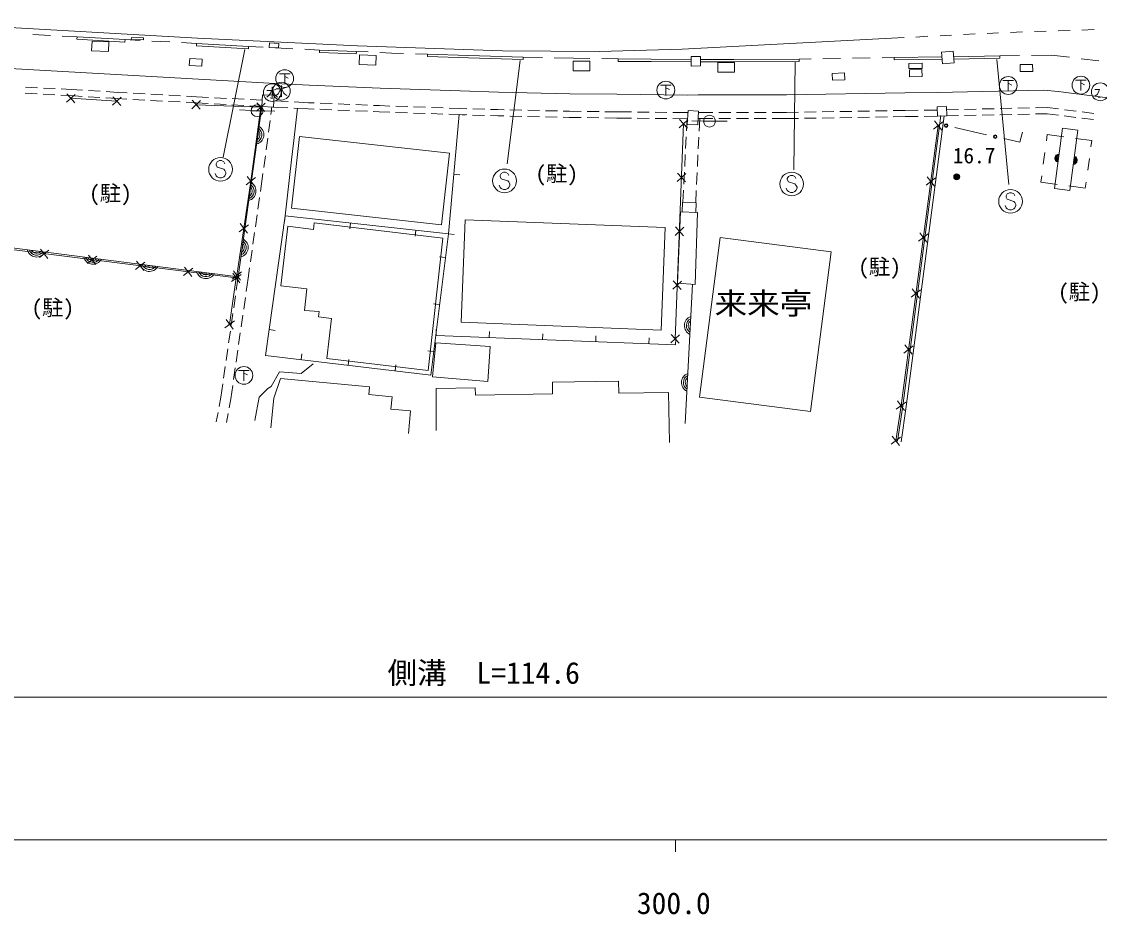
# Model space of a CAD drawing. Units: millimetres, scale not verified. Extents: x 40000 to 680000, y 20000 to 380000.
# Drawn here: x 312822 to 403754, y 198715 to 274038 of the extents above; entities that cross this region are included whole.
import ezdxf
from ezdxf.enums import TextEntityAlignment as Align

# ---------------------------------------------------------------- set-up
doc = ezdxf.new("R2010")
doc.units = ezdxf.units.MM
doc.header["$LTSCALE"] = 1000
for name, color, linetype, lineweight in [('M-BGD', 7, 'Continuous', 13), ('M-BGD-EXST', 7, 'Continuous', 13), ('M-BMK-OTRS', 5, 'Continuous', 13), ('M-STR-HTXT', 7, 'Continuous', 13), ('M-STR-STRC', 7, 'Continuous', 13), ('M-TTL-BAND', 7, 'Continuous', 13)]:
    doc.layers.add(name, color=color, linetype=linetype, lineweight=lineweight)
doc.layers.add('M-BMK-HTXT', color=7, linetype='Continuous')
doc.styles.add('ＭＳ ゴシック', font='')
doc.styles.get('ＭＳ ゴシック').set_extended_font_data('MS Gothic')

msp = doc.modelspace()

# ---------------------------------------------------------------- linework, layer by layer
at = {"layer": 'M-BGD'}
for p, q in [((313761, 272953), (315259, 272871)), ((316258, 272817), (317506, 272749)), ((317506, 272749), (317494, 272549)), ((317494, 272549), (321548, 272313)), ((317506, 272749), (321559, 272513)), ((321559, 272513), (321548, 272313)), ((321559, 272513), (322825, 272447)), ((323824, 272395), (325322, 272318)), ((326321, 272266), (327586, 272201)), ((327586, 272201), (327574, 272001)), ((331955, 271742), (327574, 272001)), ((331967, 271942), (327586, 272201)), ((331967, 271942), (331955, 271742)), ((333215, 271878), (331967, 271942)), ((335711, 271749), (334213, 271826)), ((337957, 271633), (336710, 271698)), ((337957, 271633), (337950, 271433)), ((341061, 271318), (337950, 271433)), ((341068, 271518), (337957, 271633)), ((341068, 271518), (341061, 271318)), ((342051, 271474), (341068, 271518)), ((344032, 271384), (343050, 271428)), ((345057, 271351), (344032, 271384)), ((347081, 271285), (346056, 271318)), ((347081, 271285), (347074, 271085)), ((355143, 271041), (355137, 270841)), ((356768, 271009), (355143, 271041)), ((359392, 270957), (357767, 270989)), ((386429, 270998), (385420, 270982)), ((390457, 271061), (386429, 270998)), ((386429, 270998), (386432, 270798)), ((395351, 271137), (391450, 271076)), ((397023, 271167), (395351, 271137)), ((395351, 271137), (395354, 270937)), ((399695, 271214), (398023, 271184)), ((401219, 271026), (399695, 271214)), ((360775, 270930), (359392, 270957)), ((363158, 270882), (361775, 270910)), ((363158, 270882), (363157, 270682)), ((379421, 270886), (378412, 270870)), ((378412, 270870), (378413, 270670)), ((381920, 270926), (380421, 270902)), ((384420, 270966), (382920, 270942)), ((390472, 270861), (386432, 270798)), ((395354, 270937), (391464, 270876)), ((403700, 270719), (402212, 270903)), ((313164, 268508), (314162, 268456)), ((314662, 268430), (315660, 268377)), ((316160, 268351), (317019, 268306)), ((317019, 268306), (317965, 268247)), ((313135, 267989), (314134, 267937)), ((314633, 267910), (315632, 267858)), ((316131, 267832), (316989, 267787)), ((317350, 267896), (316601, 267234)), ((316644, 267940), (317306, 267190)), ((316975, 267565), (320863, 267325)), ((316989, 267787), (317935, 267728)), ((318434, 267697), (319432, 267636)), ((318464, 268216), (319462, 268155)), ((319931, 267605), (320876, 267546)), ((319961, 268124), (320907, 268066)), ((321237, 267656), (320488, 266994)), ((320532, 267700), (321194, 266950)), ((320876, 267546), (321715, 267500)), ((320907, 268066), (321745, 268019)), ((322214, 267473), (323213, 267417)), ((322244, 267992), (323242, 267937)), ((323712, 267390), (324711, 267335)), ((323741, 267909), (324740, 267854)), ((325239, 267826), (326238, 267771)), ((326737, 267744), (327575, 267697)), ((327181, 266686), (327915, 267365)), ((327888, 266658), (327209, 267393)), ((327575, 267697), (328602, 267642)), ((329101, 267615), (330100, 267561)), ((330599, 267534), (331598, 267480)), ((332097, 267452), (333125, 267397)), ((334116, 267348), (335318, 267285)), ((325210, 267307), (326208, 267252)), ((326708, 267224), (327546, 267178)), ((327546, 267178), (328575, 267122)), ((329074, 267095), (330072, 267041)), ((330572, 267014), (331570, 266960)), ((332196, 266542), (331197, 266594)), ((332070, 266933), (333098, 266878)), ((332195, 266516), (333195, 266516)), ((332631, 266474), (333365, 267153)), ((333338, 266447), (332658, 267181)), ((333195, 266505), (334194, 266482)), ((333947, 266836), (333859, 266187)), ((334089, 266829), (335293, 266766)), ((335792, 266739), (336995, 266676)), ((335817, 267259), (337019, 267195)), ((336995, 266676), (337499, 266655)), ((337019, 267195), (337521, 267174)), ((337999, 266634), (338998, 266592)), ((338021, 267153), (339020, 267112)), ((339497, 266571), (340496, 266529)), ((339520, 267091), (340519, 267049)), ((340996, 266508), (341995, 266467)), ((341018, 267028), (342017, 266986)), ((342495, 266446), (342999, 266425)), ((342517, 266965), (343019, 266944)), ((343019, 266944), (343896, 266913)), ((344396, 266896), (345395, 266860)), ((345895, 266842), (346894, 266807)), ((347394, 266789), (348393, 266754)), ((348893, 266736), (349770, 266705)), ((349770, 266705), (350391, 266687)), ((350891, 266672), (351891, 266642)), ((352390, 266627), (353012, 266608)), ((353012, 266608), (353526, 266596)), ((354026, 266585), (355026, 266562)), ((355525, 266551), (356525, 266528)), ((357025, 266516), (358025, 266493)), ((358525, 266482), (359039, 266470)), ((359039, 266470), (360037, 266458)), ((360537, 266452), (361537, 266439)), ((362037, 266433), (363035, 266421)), ((380360, 266422), (381359, 266439)), ((381859, 266447), (382859, 266464)), ((383359, 266472), (384359, 266489)), ((384859, 266497), (385859, 266513)), ((386359, 266522), (387351, 266538)), ((387351, 266538), (388464, 266553)), ((388964, 266560), (390077, 266575)), ((390865, 266599), (391867, 266621)), ((392367, 266632), (393367, 266654)), ((393867, 266665), (394867, 266687)), ((395366, 266698), (396366, 266720)), ((396866, 266731), (397866, 266753)), ((398366, 266764), (399368, 266786)), ((399368, 266786), (400313, 266665)), ((400809, 266602), (401801, 266475)), ((333792, 265692), (333657, 264701)), ((342999, 266425), (343877, 266394)), ((344377, 266376), (345376, 266341)), ((345876, 266323), (346876, 266287)), ((347375, 266270), (348375, 266234)), ((348830, 256126), (349753, 266185)), ((348874, 266217), (349753, 266185)), ((349753, 266185), (350251, 266140)), ((349753, 266185), (350251, 266140)), ((349753, 266185), (350376, 266167)), ((350876, 266152), (351875, 266122)), ((352375, 266107), (352998, 266088)), ((352998, 266088), (353515, 266077)), ((354014, 266065), (355014, 266042)), ((355514, 266031), (356514, 266008)), ((357014, 265996), (358013, 265973)), ((358513, 265962), (359030, 265950)), ((359030, 265950), (360029, 265938)), ((360529, 265932), (361529, 265920)), ((362029, 265913), (363029, 265901)), ((363029, 265901), (364268, 265889)), ((363035, 266421), (364272, 266409)), ((364768, 265884), (365768, 265874)), ((364772, 266404), (365772, 266394)), ((366268, 265869), (367268, 265859)), ((366272, 266389), (367271, 266379)), ((367768, 265854), (369008, 265841)), ((367771, 266374), (369008, 266361)), ((369039, 265755), (368305, 265076)), ((369011, 265049), (368332, 265783)), ((368919, 264815), (368970, 265841)), ((369008, 266361), (369038, 266361)), ((369008, 265841), (369011, 265841)), ((370356, 265646), (369356, 265670)), ((369902, 265847), (371137, 265848)), ((369928, 266367), (371148, 266368)), ((370032, 265847), (369982, 264794)), ((370356, 265635), (371356, 265635)), ((371356, 265639), (372355, 265648)), ((371637, 265849), (372637, 265849)), ((371648, 266369), (372648, 266369)), ((373137, 265850), (374137, 265850)), ((373148, 266370), (374148, 266370)), ((374637, 265851), (375637, 265851)), ((374648, 266371), (375648, 266371)), ((376137, 265852), (377372, 265853)), ((376148, 266372), (377367, 266373)), ((377367, 266373), (378360, 266389)), ((377372, 265853), (378366, 265869)), ((378860, 266397), (379860, 266414)), ((378866, 265877), (379866, 265894)), ((380366, 265902), (381366, 265919)), ((381866, 265927), (382865, 265944)), ((383365, 265952), (384365, 265969)), ((384865, 265977), (385865, 265993)), ((386365, 266002), (387359, 266018)), ((387359, 266018), (388474, 266033)), ((388974, 266040), (390089, 266055)), ((390553, 265568), (389759, 264960)), ((390460, 264867), (389852, 265661)), ((390879, 266079), (391860, 266101)), ((392360, 266112), (393360, 266134)), ((393860, 266145), (394860, 266167)), ((395360, 266178), (396359, 266200)), ((396859, 266211), (397859, 266233)), ((398359, 266244), (399341, 266266)), ((399341, 266266), (400286, 266145)), ((400782, 266081), (401774, 265954)), ((402270, 265891), (403262, 265764)), ((402297, 266412), (403289, 266285)), ((368672, 265416), (367960, 247266)), ((394229, 264492), (391548, 265097)), ((397255, 264694), (397032, 263860)), ((333590, 264206), (333456, 263215)), ((368843, 263317), (368893, 264315)), ((369958, 264294), (369911, 263295)), ((397032, 263860), (395692, 264162)), ((399285, 263985), (399356, 264505)), ((399356, 264505), (400736, 264317)), ((401727, 264182), (403107, 263994)), ((403107, 263994), (403036, 263473)), ((368768, 261819), (368818, 262817)), ((369887, 262796), (369839, 261797)), ((399015, 262003), (399150, 262994)), ((333388, 262719), (333254, 261728)), ((402901, 262482), (402766, 261492)), ((331856, 260974), (332462, 260179)), ((333187, 261233), (333099, 260584)), ((349291, 261156), (349789, 261110)), ((368861, 261218), (368127, 260539)), ((368833, 260511), (368155, 261245)), ((368692, 260320), (368742, 261319)), ((369815, 261298), (369768, 260299)), ((398809, 260491), (398880, 261012)), ((331761, 260274), (332556, 260880)), ((333099, 260584), (332974, 259700)), ((389925, 260844), (389131, 260236)), ((389832, 260143), (389224, 260937)), ((400189, 260303), (398809, 260491)), ((402560, 259980), (401180, 260168)), ((402631, 260501), (402560, 259980)), ((332904, 259205), (332764, 258215)), ((368615, 258794), (368667, 259821)), ((369744, 259799), (369694, 258746)), ((332694, 257720), (332554, 256730)), ((335047, 257648), (333725, 248054)), ((335047, 257648), (334992, 257151)), ((331173, 256297), (331975, 256893)), ((331275, 256996), (331872, 256194)), ((340560, 257039), (340505, 256542)), ((346073, 256430), (346018, 255933)), ((350248, 257324), (349906, 248679)), ((350248, 257324), (367125, 256656)), ((367125, 256656), (366783, 248011)), ((368683, 256680), (367949, 256002)), ((368656, 255974), (367977, 256708)), ((332484, 256235), (332344, 255245)), ((348830, 256126), (349328, 256081)), ((389297, 256119), (388503, 255512)), ((389203, 255418), (388596, 256213)), ((315118, 254758), (314328, 254145)), ((314417, 254847), (315030, 254057)), ((332274, 254749), (332134, 253759)), ((319171, 254248), (318381, 253635)), ((318470, 254336), (319083, 253546)), ((323224, 253737), (322434, 253124)), ((322523, 253826), (323136, 253036)), ((348581, 254141), (348085, 254203)), ((327278, 253227), (326488, 252613)), ((326576, 253315), (327189, 252525)), ((330588, 252315), (331390, 252911)), ((331236, 252009), (330636, 252810)), ((330690, 253014), (331287, 252212)), ((332064, 253264), (331939, 252380)), ((331336, 252709), (330536, 252110)), ((330936, 251384), (331097, 252498)), ((331939, 252380), (331776, 251257)), ((368505, 252143), (367771, 251464)), ((368478, 251436), (367799, 252171)), ((369423, 251880), (368808, 240124)), ((388668, 251395), (387874, 250787)), ((388575, 250694), (387967, 251488)), ((330721, 249900), (330864, 250889)), ((331705, 250762), (331562, 249772)), ((348083, 250172), (347587, 250234)), ((330507, 248415), (330650, 249405)), ((331490, 249277), (331347, 248288)), ((330775, 248793), (329975, 248193)), ((330675, 248093), (330075, 248893)), ((349906, 248679), (366783, 248011)), ((330292, 246931), (330435, 247920)), ((331276, 247793), (331133, 246803)), ((333725, 248054), (334220, 247983)), ((347788, 247556), (347808, 248056)), ((352278, 247379), (352298, 247879)), ((356768, 247202), (356788, 247701)), ((361258, 247024), (361278, 247524)), ((365748, 246847), (365768, 247346)), ((368327, 247606), (367593, 246927)), ((368300, 246899), (367621, 247633)), ((330078, 245446), (330221, 246436)), ((388040, 246670), (387246, 246063)), ((387947, 245970), (387339, 246764)), ((331061, 246308), (330918, 245318)), ((336402, 245517), (336461, 246014)), ((340374, 245045), (340433, 245542)), ((347585, 246203), (347089, 246265)), ((329864, 243961), (330007, 244951)), ((330847, 244824), (330704, 243834)), ((344346, 244573), (344405, 245069)), ((329631, 242352), (329792, 243467)), ((330632, 243339), (330470, 242216)), ((329486, 241556), (329631, 242352)), ((330470, 242216), (330332, 241456)), ((387416, 241940), (386613, 241344)), ((387313, 241241), (386717, 242044)), ((329252, 240268), (329397, 241064)), ((330243, 240964), (330105, 240204)), ((386978, 238971), (386175, 238375)), ((386875, 238272), (386278, 239075))]:
    msp.add_line(p, q, dxfattribs=at)
for points in [[(320144, 271501), (318733, 271567), (318771, 272388), (320183, 272322)], [(323104, 272669), (323100, 272487), (322080, 272513), (322085, 272694)], [(334515, 272200), (334494, 271815), (333720, 271857), (333741, 272242)], [(341299, 270415), (341337, 271234), (342742, 271169), (342704, 270351)], [(370087, 271096), (370103, 270295), (369320, 270279), (369304, 271080)], [(391417, 271527), (391489, 270544), (390500, 270472), (390428, 271455)], [(328035, 270276), (326973, 270335), (327006, 270931), (328067, 270872)], [(360761, 269872), (359361, 269886), (359369, 270697), (360769, 270683)], [(372954, 270586), (372954, 269775), (371563, 269775), (371563, 270585)], [(388787, 270519), (388794, 270092), (387685, 270073), (387677, 270500)], [(398121, 269819), (397074, 269811), (397070, 270404), (398117, 270412)], [(381234, 269093), (381213, 269668), (382254, 269706), (382275, 269130)], [(387742, 269382), (387725, 269955), (388768, 269987), (388785, 269413)], [(333098, 266878), (334089, 266829), (334138, 267815), (333146, 267864)], [(368987, 265359), (369046, 266527), (369934, 266482), (369875, 265314)], [(390089, 266055), (390879, 266079), (390854, 266872), (390064, 266848)], [(401248, 259791), (401929, 264883), (400635, 265056), (399954, 259964)], [(348910, 262944), (348236, 256886), (335606, 258292), (336280, 264349)], [(368577, 258796), (369736, 258744), (369700, 257935), (368541, 257987)], [(368161, 251959), (369642, 251866), (369857, 257922), (368400, 257973)], [(335299, 256770), (337455, 256506), (337516, 257053), (348368, 255754), (347117, 244597), (338573, 245621), (338963, 248982), (337886, 249119), (337936, 249570), (336690, 249671), (336893, 251480), (334701, 251742)], [(379372, 241137), (370002, 242358), (371758, 255832), (381128, 254611)], [(347490, 244079), (352153, 243663), (352356, 246619), (347773, 246942)]]:
    msp.add_lwpolyline(points, close=True, dxfattribs=at)
for points in [[(355137, 270841), (350525, 270968), (347074, 271085)], [(355143, 271041), (350532, 271168), (347081, 271285)], [(369313, 270628), (369288, 270628), (365944, 270661), (363157, 270682)], [(369309, 270828), (369289, 270828), (365946, 270861), (363158, 270882)], [(378412, 270870), (372913, 270836), (370092, 270830)], [(378413, 270670), (372914, 270636), (370096, 270630)], [(306519, 255641), (331097, 252498), (333098, 266878)], [(330989, 252613), (332159, 260577), (332998, 266814), (327548, 267026)], [(336112, 266722), (335795, 264015), (335606, 262363), (335047, 257648)], [(390368, 266112), (387163, 241619), (386722, 238633)], [(390666, 266073), (387460, 241578), (387019, 238589)], [(390156, 265264), (387015, 241642), (386576, 238673)], [(335047, 257648), (348830, 256126), (347336, 244217), (333412, 245873), (333725, 248054)], [(306617, 255473), (330936, 252410), (330375, 248493)], [(368023, 247264), (367993, 246758), (347788, 247556)], [(333590, 243075), (333876, 243252), (334576, 244488), (336419, 244351), (337421, 245161)], [(333855, 239772), (334093, 242254), (334660, 243913), (342170, 243237), (342109, 242583), (344078, 242394), (343978, 241351), (345636, 241192), (345453, 239278)], [(332498, 240387), (332857, 242352), (333590, 243075)], [(347805, 239542), (347795, 243086), (351102, 243130), (351112, 242532), (357624, 242620), (357606, 243617), (363185, 243693), (363203, 242696), (367399, 242753), (367473, 238533)]]:
    msp.add_lwpolyline(points, dxfattribs=at)
for centre, radius in [((332695, 266516), 500), ((370856, 265635), 500), ((390817, 265262), 150), ((390817, 265262), 120), ((390817, 265262), 100), ((394960, 264327), 150), ((394960, 264327), 120), ((394960, 264327), 100), ((391714, 260942), 250), ((391714, 260942), 204), ((391714, 260942), 159), ((391714, 260942), 114), ((391714, 260942), 68.2), ((391714, 260942), 22.7)]:
    msp.add_circle(centre, radius, dxfattribs=at)
for centre, radius, start, end in [((332449, 264485), 812, 284.69721, 59.45748), ((332449, 264485), 650, 290.813, 53.34169), ((332449, 264485), 488, 301.94569, 42.209), ((332449, 264485), 325, 336.13498, 8.01971), ((400349, 262503), 354, 91.18042, 253.5856), ((400349, 262503), 283, 93.40446, 251.36156), ((400349, 262503), 212, 97.15078, 247.61523), ((400349, 262503), 142, 104.86251, 239.9035), ((400349, 262503), 100, 115.18018, 229.58584), ((401535, 262344), 354, 271.18042, 73.5856), ((401535, 262344), 283, 273.40446, 71.36156), ((401535, 262344), 212, 277.15078, 67.61523), ((401535, 262344), 142, 284.86251, 59.9035), ((401535, 262344), 100, 295.18018, 49.58584), ((331788, 259731), 812, 284.69721, 59.45748), ((331788, 259731), 650, 290.813, 53.34169), ((331788, 259731), 488, 301.94569, 42.209), ((331788, 259731), 325, 336.13498, 8.01971), ((331126, 254977), 812, 284.69721, 59.45748), ((314086, 254988), 812, 195.33435, 330.09462), ((314086, 254988), 650, 201.45014, 323.97884), ((314086, 254988), 488, 212.58283, 312.84615), ((314086, 254988), 325, 246.77212, 278.65686), ((331126, 254977), 650, 290.813, 53.34169), ((331126, 254977), 488, 301.94569, 42.209), ((331126, 254977), 325, 336.13498, 8.01971), ((318847, 254379), 812, 195.33435, 330.09462), ((318847, 254379), 650, 201.45014, 323.97884), ((318847, 254379), 488, 212.58283, 312.84615), ((318847, 254379), 325, 246.77212, 278.65686), ((323609, 253771), 812, 195.33435, 330.09462), ((323609, 253771), 650, 201.45014, 323.97884), ((323609, 253771), 488, 212.58283, 312.84615), ((323609, 253771), 325, 246.77212, 278.65686), ((328370, 253162), 812, 195.33435, 330.09462), ((328370, 253162), 650, 201.45014, 323.97884), ((328370, 253162), 488, 212.58283, 312.84615), ((328370, 253162), 325, 246.77212, 278.65686), ((369553, 248382), 812, 109.62327, 244.38354), ((369553, 248382), 650, 115.73905, 238.26775), ((369553, 248382), 488, 126.87174, 227.13506), ((369553, 248382), 325, 161.06103, 192.94577), ((369302, 243589), 812, 109.62327, 244.38354), ((369302, 243589), 650, 115.73905, 238.26775), ((369302, 243589), 488, 126.87174, 227.13506), ((369302, 243589), 325, 161.06103, 192.94577)]:
    msp.add_arc(centre, radius, start, end, dxfattribs=at)
at = {"layer": 'M-BGD-EXST'}
for p, q in [((334569, 269640), (335469, 269640)), ((335019, 269640), (335019, 268777)), ((335019, 269415), (335319, 269265)), ((333971, 268536), (333971, 267561)), ((334421, 268386), (334009, 268236)), ((334291, 268357), (334666, 268357)), ((334666, 268357), (334591, 268132)), ((334741, 268657), (334741, 267682)), ((335191, 268507), (334779, 268357)), ((334779, 268357), (334929, 268020)), ((366723, 268670), (367623, 268670)), ((367173, 268670), (367173, 267808)), ((367173, 268445), (367473, 268295)), ((395613, 269056), (396513, 269056)), ((396063, 269056), (396063, 268194)), ((396063, 268831), (396363, 268681)), ((401739, 269087), (402639, 269087)), ((402189, 269087), (402189, 268225)), ((402189, 268862), (402489, 268712)), ((403374, 268299), (403749, 268299)), ((403749, 268299), (403674, 268074)), ((333521, 268236), (333896, 268236)), ((333709, 267823), (333521, 267673)), ((333821, 268011), (333709, 267823)), ((333971, 267561), (333784, 267598)), ((333896, 268236), (333821, 268011)), ((334009, 268236), (334159, 267898)), ((334159, 267898), (334271, 267786)), ((334271, 267786), (334421, 267673)), ((334479, 267945), (334291, 267795)), ((334591, 268132), (334479, 267945)), ((334741, 267682), (334554, 267720)), ((334929, 268020), (335041, 267907)), ((335041, 267907), (335191, 267795)), ((403562, 267887), (403374, 267737)), ((403674, 268074), (403562, 267887)), ((403824, 267624), (403637, 267662)), ((331130, 244602), (332030, 244602)), ((331580, 244602), (331580, 243740)), ((331580, 244377), (331880, 244227))]:
    msp.add_line(p, q, dxfattribs=at)
for centre in [(335019, 269227), (396063, 268644), (402189, 268675), (333971, 268048), (334741, 268170), (367173, 268258), (403824, 268112), (331580, 244190)]:
    msp.add_circle(centre, 750, dxfattribs=at)
at = {"layer": 'M-BMK-OTRS'}
for p, q in [((327662, 272632), (303372, 274038)), ((388275, 272729), (389283, 272794)), ((390307, 272836), (391273, 272900)), ((392276, 272945), (393279, 272991)), ((394282, 273037), (395252, 273095)), ((396255, 273127), (397259, 273160)), ((398262, 273193), (399265, 273226)), ((400268, 273259), (401271, 273292)), ((402274, 273325), (403295, 273372)), ((306462, 270377), (334216, 268821))]:
    msp.add_line(p, q, dxfattribs=at)
for points in [[(327662, 272632), (341175, 271984), (353391, 271572), (361537, 271519), (368538, 271717), (387290, 272707)], [(399066, 268260), (390053, 268055), (387329, 268018), (377355, 267853), (369894, 267847), (369011, 267841), (363051, 267901), (359065, 267950), (353051, 268088), (349818, 268184), (343076, 268423), (337089, 268674), (334216, 268821)], [(406443, 267353), (400267, 268148), (399066, 268260)]]:
    msp.add_lwpolyline(points, dxfattribs=at)
at = {"layer": 'M-STR-HTXT'}
msp.add_line((295574, 217056), (408048, 217056), dxfattribs=at)
at = {"layer": 'M-STR-STRC'}
for p, q in [((331664, 271679), (329842, 262601)), ((354876, 270756), (353783, 262035)), ((378086, 270602), (377985, 261525)), ((395086, 270847), (396105, 260280)), ((329337, 262212), (329246, 262030)), ((329246, 262030), (329246, 261939)), ((329246, 261939), (329337, 261757)), ((329518, 262303), (329337, 262212)), ((329700, 262303), (329518, 262303)), ((329882, 262212), (329700, 262303)), ((329973, 262030), (329882, 262212)), ((329246, 261030), (329155, 261212)), ((329337, 260939), (329246, 261030)), ((329337, 261757), (329882, 261575)), ((329882, 261575), (329973, 261485)), ((329973, 261030), (329882, 260939)), ((329973, 261485), (330064, 261303)), ((330064, 261212), (329973, 261030)), ((330064, 261303), (330064, 261212)), ((353293, 261233), (353202, 261051)), ((353202, 261051), (353202, 260960)), ((353475, 261324), (353293, 261233)), ((353656, 261324), (353475, 261324)), ((353838, 261233), (353656, 261324)), ((353929, 261051), (353838, 261233)), ((377514, 260974), (377423, 260792)), ((377696, 261064), (377514, 260974)), ((377878, 261064), (377696, 261064)), ((378060, 260974), (377878, 261064)), ((378151, 260792), (378060, 260974)), ((329518, 260848), (329337, 260939)), ((329700, 260848), (329518, 260848)), ((329882, 260939), (329700, 260848)), ((353202, 260051), (353111, 260233)), ((353202, 260960), (353293, 260779)), ((353293, 260779), (353838, 260597)), ((353838, 260597), (353929, 260506)), ((353929, 260506), (354020, 260324)), ((354020, 260233), (353929, 260051)), ((354020, 260324), (354020, 260233)), ((377423, 260792), (377423, 260701)), ((377423, 260701), (377514, 260519)), ((377514, 260519), (378060, 260337)), ((378060, 260337), (378151, 260246)), ((378151, 260246), (378242, 260064)), ((378242, 260064), (378242, 259974)), ((353293, 259960), (353202, 260051)), ((353475, 259869), (353293, 259960)), ((353656, 259869), (353475, 259869)), ((353838, 259960), (353656, 259869)), ((353929, 260051), (353838, 259960)), ((377423, 259792), (377332, 259974)), ((377514, 259701), (377423, 259792)), ((377696, 259610), (377514, 259701)), ((377878, 259610), (377696, 259610)), ((378060, 259701), (377878, 259610)), ((378151, 259792), (378060, 259701)), ((378242, 259974), (378151, 259792)), ((395980, 259508), (395890, 259326)), ((395890, 259326), (395890, 259235)), ((395890, 259235), (395980, 259054)), ((396162, 259599), (395980, 259508)), ((396344, 259599), (396162, 259599)), ((396526, 259508), (396344, 259599)), ((396617, 259326), (396526, 259508)), ((395890, 258326), (395799, 258508)), ((395980, 258235), (395890, 258326)), ((395980, 259054), (396526, 258872)), ((396526, 258872), (396617, 258781)), ((396617, 258326), (396526, 258235)), ((396617, 258781), (396708, 258599)), ((396708, 258508), (396617, 258326)), ((396708, 258599), (396708, 258508)), ((396162, 258144), (395980, 258235)), ((396344, 258144), (396162, 258144)), ((396526, 258235), (396344, 258144))]:
    msp.add_line(p, q, dxfattribs=at)
for centre in [(329609, 261575), (353565, 260597), (377787, 260337), (396253, 258872)]:
    msp.add_circle(centre, 1000, dxfattribs=at)
at = {"layer": 'M-TTL-BAND'}
for p, q in [((40000, 205000), (579000, 205000)), ((368000, 205000), (368000, 204000))]:
    msp.add_line(p, q, dxfattribs=at)

# ---------------------------------------------------------------- texts
at = {"layer": 'M-BGD', "style": 'ＭＳ ゴシック'}
for p in [(357970, 261211), (320320, 259549), (385204, 253348), (402063, 251241), (315457, 249904)]:
    msp.add_text('(駐)', height=1320, dxfattribs=at).set_placement(p, align=Align.MIDDLE_CENTER)
at = {"layer": 'M-BGD', "style": 'ＭＳ ゴシック', "width": 1.1}
msp.add_text('来来亭', height=1833, dxfattribs=at).set_placement((375405, 248789), align=Align.BOTTOM_CENTER)
at = {"layer": 'M-BMK-HTXT', "style": 'ＭＳ ゴシック'}
msp.add_text('16.7', height=1320, dxfattribs=at).set_placement((391382, 261680), align=Align.BOTTOM_LEFT)
at = {"layer": 'M-STR-HTXT', "style": 'ＭＳ ゴシック'}
msp.add_text('側溝\u3000L=114.6', height=1833, dxfattribs=at).set_placement((351811, 217625), align=Align.BOTTOM_CENTER)
at = {"layer": 'M-TTL-BAND', "style": 'ＭＳ ゴシック'}
msp.add_text('300.0', height=1833, dxfattribs=at).set_placement((367844, 198195), align=Align.BOTTOM_CENTER)

doc.saveas('drawing.dxf')
